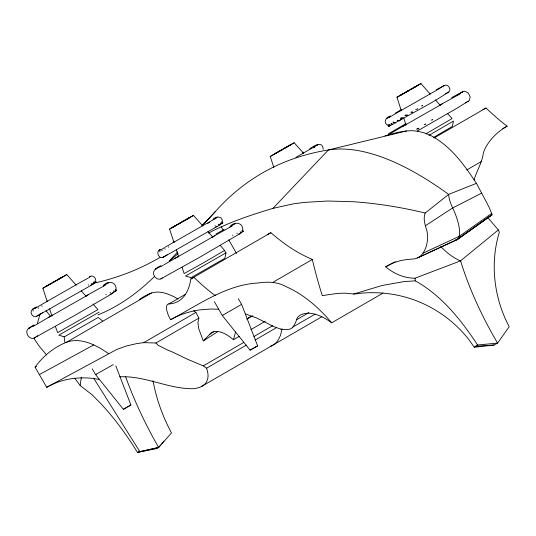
<?xml version="1.0" encoding="UTF-8"?>
<svg xmlns="http://www.w3.org/2000/svg" width="536" height="536" viewBox="0 0 536 536"><rect width="100%" height="100%" fill="white"/><g stroke="black" fill="none" stroke-linecap="round" stroke-linejoin="round"><path stroke-width="0.8" d="M116.084 289.346C116.614 281.903 108.245 280.288 103.683 285.172M242.788 230.185C243.317 222.742 234.949 221.134 230.386 226.011M323.175 149.376C322.933 140.285 313.526 145.973 309.661 148.854M474.085 179.995C476.738 170.555 482.367 162.328 483.445 152.465C487.706 141.089 496.725 132.144 507.143 126.181L505.214 124.714A193.288 70.209 59.9 0 1 486.005 108.004L482.963 109.666M94.195 281.159L94.081 282.693L93.86 282.305M282.043 328.689L280.469 335.456L278.351 339.797A109.384 39.731 59.9 0 1 270.191 346.363M152.995 380.761C156.398 398.972 162.716 416.619 171.487 432.934L158.643 447.466L156.505 448.632L137.464 452.411C126.69 434.863 114.443 418.154 100.353 403.119L92.413 395.072L80.179 385.511L81.284 377.532M193.664 310.498L195.881 312.421L198.869 318.096L197.918 322.491L198.782 328.903L203.325 340.876L210.923 333.124A77.687 24.844 59.9 0 1 215.599 331.389C222.46 331.248 228.376 335.59 233.455 339.73L235.579 331.985M308.857 312.629L296.575 319.744L296.361 320.407A219.948 72.172 34.3 0 1 292.924 327L315.248 314.062M37.393 323.362L40.093 313.915M267.149 234.768L270.841 232.704A193.55 84.976 59.9 0 0 288.16 246.192L291.624 248.503A194.447 90.497 59.8 0 0 312.334 259.464A316.501 147.306 59.8 0 0 320.769 290.8L322.277 295.651C331.65 294.284 341.151 292.274 350.645 293.674C355.603 294.539 360.581 292.924 365.586 292.864C378.235 292.214 390.999 293.346 403.26 296.569C429.001 303.155 452.304 318.545 468.719 339.415L474.286 347.241L494.051 345.037L497.582 343.107L509.2 326.692C493.911 298.076 489.797 263.27 499.358 232.148L498.319 229.937L487.76 217.516M491.284 214.742A33.306 2.533 60.1 0 0 491.961 214.139L488.946 206.896L476.437 183.332L448.645 194.4L425.202 213.026C422.884 218.842 425.142 224.973 426.837 230.594C428.599 238.882 427.179 248.195 421.711 254.855A33.306 20.616 59.7 0 1 414.529 258.875L407.414 259.511A138.757 82.41 59.7 0 0 391.535 263.719L385.652 266.801C393.826 273.695 404.238 278.264 415.045 278.204L460.578 260.838L498.319 229.937M216.109 218.326L216.544 217.609M316.803 145.691L317.861 144.465L313.748 147.025M160.753 444.92L158.643 447.466L137.464 452.411M161.805 443.641L163.916 441.095M169.202 261.019L177.711 251.893M202.682 225.133L215.164 211.754A1379.53 501.093 59.9 0 1 328.401 149.966L406.509 130.958L412.452 130.677L418.241 131.354L424.117 132.854L430.214 135.239C450.495 145.625 464.176 164.8 476.437 183.332M208.524 233.093C228.899 222.259 250.902 214.976 272.938 208.37L328.401 149.966A452.592 164.398 59.9 0 1 448.645 194.4A22.76 8.268 59.9 0 0 452.659 207.941A38.947 14.144 59.9 0 1 459.191 236.369A24.944 9.058 59.9 0 1 455.345 240.034M154.04 276.911L153.859 277.099C137.692 292.844 119.039 306.404 98.028 314.893M474.286 347.241L477.616 344.996L497.582 343.107A159.782 58.042 59.9 0 1 460.578 260.838A65.573 23.819 59.9 0 1 440.773 246.6M169.657 261.032L178.099 253.582M397.189 120.701L399.146 120.761L401.042 119.173M36.475 306.894C33.56 308.093 29.312 310.826 31.725 314.471C32.649 316.274 35.376 317.701 37.004 315.945M89.84 276.77C92.192 274.519 95.643 277.541 95.776 280.207M112.788 293.259L73.613 316.066L34.137 338.042L34.987 337.338M107.897 283.269L108.748 282.566L103.073 286.097M163.708 256.791L162.341 257.575L160.633 257.347M234.601 224.115L235.451 223.405L229.776 226.942M443.949 85.82C446.937 83.16 451.044 87.971 449.65 91.093C433.825 102.523 415.514 110.992 398.69 121.123M462.005 92.319L462.856 91.616L465.054 91.221L468.444 93.184L470.193 97.063L469.268 100.58L456.243 108.647L417.363 131.012M395.575 122.865L393.022 121.947L393.31 122.543L395.575 122.865L397.531 121.304M390.778 123.923L392.66 124.513L395.253 122.503M389.022 124.774L390.483 125.645L392.453 124.151L392.66 124.513M273.876 167.587L270.245 156.458L277.387 152.258M303.664 153.37L294.204 142.75L284.958 148.164M401.357 110.811L396.948 97.297L404.09 93.103M430.368 94.215L420.901 83.589L413.758 87.79M388.091 125.069L389.103 126.241L390.429 125.257M388.312 125.92L388.567 126.275L389.893 125.303M418.455 257.441L457.108 239.605L491.827 214.916M457.108 239.605L491.921 214.829L457.597 239.277M491.773 213.328L459.191 236.369L423.018 253.173M89.358 276.998L90.457 276.261L89.586 276.65M160.17 249.555C156.914 250.701 157.256 255.149 159.795 256.858M34.137 338.042L35.657 337.023M222.48 221.046C221.951 215.78 215.747 216.102 213.047 219.66M160.954 265.682C156.934 267.343 151.072 271.109 154.401 276.134C155.842 279.028 159.942 280.502 162.361 277.862M241.012 233.08L200.317 256.905L160.84 278.881M425.443 225.723L452.659 207.941L481.609 193.174M209.71 334.29L213.891 331.576M47.282 301.721L42.867 288.214L53.218 282.184M76.239 285.206L66.779 274.579L56.427 280.609M173.986 242.56L169.57 229.06L188.337 218.199M202.943 226.051L193.476 215.418L183.124 221.448M102.577 320.957L98.175 317.473L64.347 336.829L58.833 335.168L99.093 312.126M96.111 374.282L95.582 374.624L92.246 368.822M222.815 315.128L222.286 315.47L214.353 301.674M113.243 364.621L95.582 374.624L123.374 409.323L126.463 407.507M115.816 365.894L130.918 405.015L123.374 409.323M241.508 304.468L222.286 315.47L250.071 350.162L257.622 345.861L241.636 304.428L238.292 298.626M257.622 345.861L250.071 350.162M217.368 331.925L203.325 340.876M247.706 318.397L250.526 316.622M35.008 308.461L47.537 301.065M313.453 147.789L315.175 146.743M37.493 315.717L40.502 313.902M93.385 284.006L36.388 316.461M34.25 324.843C30.994 326.739 25.125 329.077 27.108 333.975C27.959 336.44 30.311 338.759 33.098 338.417M33.547 326.203L52.548 315.041M164.586 247.565L160.659 250.004L159.065 250.292L159.942 249.903M390.577 115.944C386.342 116.808 382.918 121.994 387.193 125.069M389.109 117.505L400.995 110.49M440.451 87.864L444.565 85.304L436.364 89.693M167.205 254.741L163.091 257.3L220.088 224.845M36.354 336.601L37.734 335.764M160.914 266.647L162.897 265.447M388.312 134.851L389.632 134.054M457.181 95.147L462.856 91.616L451.547 97.666M275.618 153.296L273.327 154.696L288.737 146.026M288.83 145.913L291.115 144.512L286.278 147.172M402.315 94.135L400.03 95.535L402.951 93.954M415.534 86.758L417.819 85.358L414.898 86.939M41.178 313.506L42.518 312.709M165.222 247.183L174.24 241.904M207.693 223.418L209.616 222.286M163.581 265.039L178.542 256.295M388.352 133.886L406.027 123.561M390.295 133.652L405.94 124.506M187.292 219.036L190.401 217.174L188.31 218.279M51.007 283.464L45.942 286.459L49.761 284.395M58.638 279.33L63.697 276.335L57.814 279.564M177.711 224.303L172.646 227.304L176.465 225.234M395.287 113.163L401.37 109.619M233.455 339.73L239.244 336.36M250.815 329.633L265.286 321.218M98.899 379.408C81.284 375.924 62.33 378.248 46.692 387.327L35.081 367.133A523.344 190.099 59.9 0 1 66.705 342.162L151.527 292.984C160.673 290.137 170.133 294.499 177.965 298.961M35.081 367.133L36.522 366.296M382.999 293.091L331.704 322.819C319.021 307.972 303.992 294.432 285.916 286.579C277.407 281.742 267.732 281.588 258.278 282.968C225.663 284.743 198.508 305.051 170.616 319.717L169.771 318.23A14.814 5.38 59.9 0 1 168.8 303.952A146.536 53.225 59.9 0 0 190.829 278.975L270.841 232.704M433.993 138.047L486.005 108.004M168.8 303.952L185.436 294.311M170.616 319.717C179.513 314.478 189.483 311.476 199.647 309.915L210.521 309.024L218.668 309.252M215.794 295.035L215.016 295.49L213.087 294.023A193.288 70.209 59.9 0 1 193.871 277.313L190.829 278.975M46.692 387.327L116.989 349.345L126.529 345.961L136.941 343.543L143.735 342.645L195.881 312.421M143.735 342.645L155.896 343.007L198.869 318.096M273.192 282.15L312.334 259.464M466.722 169.986L481.67 161.329M155.896 343.007L158.288 345.452L162.743 347.502A31.745 7.732 11.5 0 0 171.225 351.475L180.873 355.991A28.542 8.254 22.2 0 0 191.66 360.983L203.285 365.887L243.82 342.39M253.957 336.521L272.777 325.607M203.285 365.887L206.595 368.165L246.379 345.104M255.062 340.072L276.04 327.911M201.295 386.617L322.002 316.655M275.712 153.182L279.484 151.045M402.409 94.021L408.479 90.571M411.661 89.003L415.44 86.866M295.906 157.417L302.954 153.343M75.549 285.139L46.505 301.735M429.658 94.189L400.606 110.785M202.253 225.978L173.208 242.574M88.179 294.82L48.093 317.721M442.287 103.87L402.194 126.771M214.882 235.659L174.796 258.566M278.539 151.547L281.775 149.732M405.243 92.386L411.44 88.835M412.613 88.507L403.461 93.726M186.662 219.459L177.496 224.705M246.734 319.101L252.677 315.811M52.662 282.459L55.791 280.67M53.855 282.124L56.977 280.335M179.366 223.304L182.495 221.515M281.614 149.779L284.737 147.996M282.827 149.43L270.245 156.458M406.409 92.051L409.531 90.276M428.934 135.38L453.503 121.036L452.31 126.469L433.57 137.43M55.543 280.857L66.779 274.579M50.793 283.866L54.103 281.936M180.806 222.775L169.57 229.06M127.447 406.938L130.918 405.015M284.093 148.412L294.204 142.75M410.79 89.251L414.388 87.167M302.324 152.968L303.718 152.184M85.847 296.019L102.463 286.747M439.949 105.063L460.25 93.82M211.847 237.254L232.108 226.011M426.093 133.732L452.089 118.583L447.634 113.585M51.831 283.229L42.867 288.214M184.518 220.41L193.476 215.418M412.981 88.011L420.901 83.589M404.868 92.882L396.948 97.297M303.309 153.055L312.582 147.889M75.904 284.851L87.904 278.218M430.013 93.901L440.002 88.333M202.608 225.69L215.271 218.701M215.934 234.058L224.142 229.462M214.936 227.425L216.872 226.353M39.369 374.584L93.7 344.943M502.721 128.62L507.143 126.181M313.299 147.494L314.639 146.777M390.134 116.614L386.463 118.496L387.22 118.228M36.033 307.564L32.361 309.453L33.111 309.178M445.624 93.827L448.592 92.313M213.489 218.99L217.16 217.1M90.819 285.152L93.612 283.658M103.2 286.351L105.404 285.165M33.641 325.767L28.576 328.374L29.614 327.999M465.282 102.858L466.568 102.168M160.344 266.606L155.279 269.213L156.318 268.838M109.887 294.499L113.103 292.777M238.52 234.306L239.806 233.622M385.652 266.801L395.267 261.702M417.524 257.916L456.572 239.84M467.211 101.827L468.417 101.284M88.567 277.862L89.405 277.487M220.738 223.606L222.252 222.956L221.897 221.656M114.248 291.296L115.776 290.646L115.448 289.453M221.301 223.472L222.822 222.829L222.634 222.42M93.84 282.948L96.118 281.983L95.931 281.581M241.736 231.954L243.264 231.311L243.009 230.755M115.032 291.115L116.56 290.465L116.305 289.909M220.202 224.095L222.474 223.15L222.306 222.742M94.256 282.941L95.77 282.311L95.602 281.896M241.247 232.396L242.781 231.753L242.547 231.19M114.543 291.557L116.078 290.914L115.843 290.345M219.68 224.544L221.214 223.914L221.06 223.499M92.205 284.02L94.51 283.075L94.356 282.66M112.815 292.596L114.349 291.973M138.429 451.882L158.643 447.466A177.898 64.622 59.9 0 1 125.645 376.795M353.646 294.07L382.101 285.48L404.191 281.567L415.293 280.864C441.771 295.577 461.181 320.079 477.616 344.996M66.698 342.149C81.439 337.037 96.654 345.405 108.54 353.586M385.009 135.796L397.906 132.352L406.509 130.958M224.383 250.513L226.058 252.892L224.879 258.312L191.044 277.668L185.536 276.007L225.79 252.965M272.938 208.37L293.085 203.894L304.086 202.42L327.831 201.013L353.599 201.757C377.733 203.439 401.685 207.352 425.202 213.026M421.383 105.974L422.737 105.753L422.603 105.317M431.178 120.084L432.74 119.83L432.545 119.227M415.675 109.384L417.698 109.069L417.557 108.634M424.231 124.647L425.785 124.406L425.584 123.809M411.038 112.533L412.68 112.319L412.532 111.89L411.186 111.977M416.586 129.189L418.857 128.888L418.65 128.298L417.102 128.399M404.693 115.716L407.822 115.408L407.668 114.985L405.263 115.059M475.271 346.276L494.051 345.037M400.365 118.382L403.266 118.248L403.099 117.833L400.861 117.779M119.716 376.821C144.532 375.515 167.245 388.493 191.841 388.734A101.471 33.828 36.4 0 0 206.836 381.243C208.933 377.089 208.008 372.366 206.595 368.165M397.618 120.211L399.146 120.761M280.857 329.171L272.864 326.257A14.894 4.67 29.2 0 1 269.863 324.588L256.349 317.841L245.495 313.962M391.133 123.602L392.453 124.124M389.216 124.56L390.483 125.645M331.704 322.819C324.997 317.841 317.138 313.634 308.656 313.158A69.278 21.715 29.2 0 0 296.562 319.737M46.652 354.979L39.436 346.484L33.735 338.149M435.379 99.837L440.391 105.458M207.948 231.679L212.96 237.307M220.196 245.434L224.644 250.433L202.742 263.223L184.123 273.548L182.039 267.196M81.244 290.834L86.256 296.462M92.936 303.966L97.941 309.594L57.687 332.635L55.342 326.35M388.111 124.975L389.103 126.241M168.418 246.707L168.853 247.23M41.714 305.868L42.15 306.391M45.962 310.592L50.089 315.784M242.493 230.333L243.264 231.311M221.984 221.763L222.822 222.829M164.76 248.624L165.175 249.153M38.056 307.785L38.471 308.314M74.893 378.47L80.179 385.511M161.818 250.205L162.214 250.741M159.688 251.391L160.063 251.94M32.984 310.552L33.359 311.101M232.584 235.123L232.932 235.632M215.083 225.589L215.331 225.958M105.88 294.277L106.229 294.787M88.38 284.743L88.628 285.119M236.912 233.16L237.234 233.676M218.219 224.169L218.454 224.544M110.208 292.314L110.53 292.837M91.515 283.323L91.75 283.705M139.682 451.372L93.78 378.389M221.268 226.869L223.331 230.46M228.705 239.8L236.55 253.448M240.148 231.753L240.45 232.282M220.564 223.144L220.785 223.532M113.444 290.907L113.746 291.443M242.198 230.942L242.48 231.485L242.151 230.292M222.051 222.561L222.252 222.956M115.495 290.103L115.776 290.646M95.348 281.722L95.549 282.11L95.194 280.817M388.004 124.808L388.567 126.275M240.838 232.235L241.046 232.812M218.949 224.685L219.09 225.107M403.695 117.967L406.033 125.123M176.324 249.716L178.662 256.865M49.62 308.87L51.959 316.026M64.119 336.889L64.91 342.437M415.045 278.204L415.293 280.864M292.958 327.02A45.614 14.968 34.3 0 1 280.844 329.158M151.527 292.984A527.203 158.073 59.9 0 0 143.996 296.509L141.705 297.929A526.473 152.559 59.9 0 0 139.521 299.477M160.324 257.226A1657.835 602.189 59.9 0 1 94.021 283.149M215.164 211.754A1657.835 602.189 59.9 0 1 201.817 225.649"/></g></svg>
